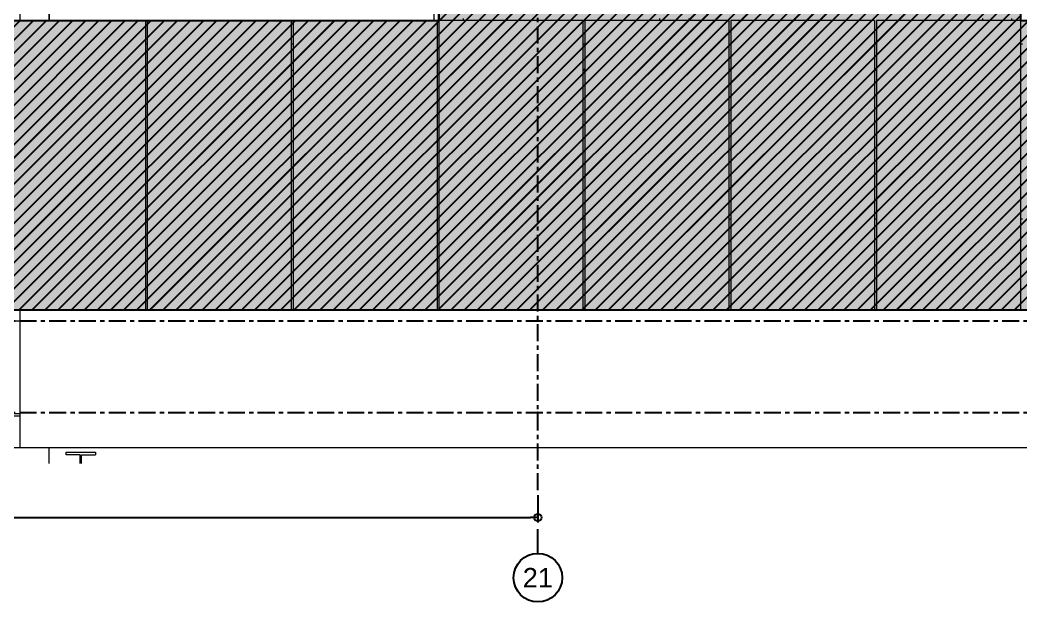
# Model space of a CAD drawing. Header units: millimetres. Extents: x 3774 to 718460, y -768339 to 192544.
# Drawn here: x 355364 to 365658, y -766904 to -760919 of the extents above; entities that cross this region are included whole.
import ezdxf
from ezdxf.enums import TextEntityAlignment as Align

# ---------------------------------------------------------------- set-up
doc = ezdxf.new("R2010")
doc.units = ezdxf.units.MM
doc.linetypes.add('TA_GL_000.70000', pattern=[1.925, 0.7, -0.175, 0.175, -0.175, 0.7])
doc.linetypes.add('XKITLINE00', pattern=[0])
for name, color, linetype in [('000 - 0_SYM_DWG_GRID-BUBBLE_MAIN_COLOR_1', 7, 'Continuous'), ('000 - 0_SYM_DWG_GRIDLINE_MAIN_COLOR_1', 7, 'Continuous'), ('000 - 0_SYM_DWG_GRIDLINE_MAIN_COLOR_251', 7, 'Continuous'), ('000 - CONCRETE_COL_HATCH_', 7, 'Continuous')]:
    doc.layers.add(name, color=color, linetype=linetype)
doc.layers.add('Part', color=7, linetype='Continuous', lineweight=0)
doc.styles.add('ARIAL', font='arial.ttf')
doc.styles.add('FAMELINE_FOR_CKST', font='arial.ttf')
doc.styles.add('TA', font='', dxfattribs={"height": 4.5})
doc.styles.get('TA').set_extended_font_data('Cordia New')
doc.dimstyles.new('FAMELINE-CKST_C-C', dxfattribs={"dimtxt": 0.3, "dimasz": 0.15, "dimexe": 0.1, "dimexo": 0.1, "dimgap": 0.05, "dimtad": 1, "dimzin": 0, "dimdsep": 46, "dimtxsty": 'FAMELINE_FOR_CKST', "dimblk": 'ORIGIN', "dimblk1": 'ORIGIN', "dimblk2": 'ORIGIN', "dimsah": 1, "dimcen": 0.1, "dimdle": 0.1, "dimclrd": 7, "dimclre": 7, "dimclrt": 7, "dimadec": 0, "dimazin": 0, "dimtfac": 1, "dimtix": 1, "dimtmove": 2, "dimatfit": 3, "dimfxl": 1, "dimtolj": 1, "dimtzin": 0, "dimlwd": -1, "dimlwe": -1, "dimarcsym": 0})

# ---------------------------------------------------------------- blocks, each defined once
blk = doc.blocks.new('*U7974')
at = {"layer": '000 - 0_SYM_DWG_GRIDLINE_MAIN_COLOR_1', "color": 7}
blk.add_line((29, 0), (24, 0), dxfattribs=at)
blk.add_circle((34, 0), 5, dxfattribs=at)
at = {"layer": '000 - 0_SYM_DWG_GRIDLINE_MAIN_COLOR_251', "color": 7, "linetype": 'ByBlock', "ltscale": 5}
blk.add_line((16, 0), (-354.34, 0), dxfattribs=at)
at = {"layer": '000 - 0_SYM_DWG_GRIDLINE_MAIN_COLOR_251', "color": 7}
blk.add_point((0, 0), dxfattribs=at)
at = {"color": 7, "style": 'TA', "flags": 1}
blk.add_attdef('LOCATION', (6, -6), '', height=4.5, rotation=270, dxfattribs=at)
at = {"layer": '000 - 0_SYM_DWG_GRID-BUBBLE_MAIN_COLOR_1', "color": 7, "style": 'ARIAL'}
blk.add_attdef('GRID-HEAD', text='', height=4, rotation=90, dxfattribs=at).set_placement((34, 0), align=Align.MIDDLE_CENTER)
blk = doc.blocks.new('*U5902')
at = {"layer": '000 - 0_SYM_DWG_GRIDLINE_MAIN_COLOR_251', "color": 7, "linetype": 'ByBlock', "ltscale": 5}
blk.add_line((10, 0), (-759, 0), dxfattribs=at)
at = {"color": 7, "style": 'TA', "flags": 1}
blk.add_attdef('LOCATION', (6, -6), '', height=4.5, rotation=270, dxfattribs=at)
blk = doc.blocks.new('_Origin')
at = {"color": 7, "linetype": 'ByBlock', "lineweight": -2}
blk.add_line((0, 0), (-1, 0), dxfattribs=at)
blk.add_circle((0, 0), 0.5, dxfattribs=at)
blk = doc.blocks.new('*D8516')
at = {"color": 7, "transparency": 16777216}
for p, q in [((-11400, 100660), (-11400, 100379)), ((0, 100660), (0, 100379)), ((-11325, 100429), (-75, 100429))]:
    blk.add_line(p, q, dxfattribs=at)
at = {"layer": 'Defpoints', "color": 7, "transparency": 16777216}
for p in [(-11400, 100710), (0, 100710), (0, 100429)]:
    blk.add_point(p, dxfattribs=at)
at = {"color": 7, "transparency": 16777216, "xscale": 75, "yscale": 75, "zscale": 75, "rotation": 180}
blk.add_blockref('_Origin', (-11400, 100429), dxfattribs=at)
at = {"color": 7, "transparency": 16777216, "xscale": 75, "yscale": 75, "zscale": 75}
blk.add_blockref('_Origin', (0, 100429), dxfattribs=at)
at = {"color": 7, "transparency": 16777216, "insert": (-5700, 100530), "char_height": 150, "attachment_point": 5, "style": 'FAMELINE_FOR_CKST'}
blk.add_mtext('\\A1;11400', dxfattribs=at)
blk = doc.blocks.new('*A6163498')
at = {"layer": 'Part', "color": 7, "linetype": 'XKITLINE00', "lineweight": 0}
for p, q in [((2327.969525, -157.253462), (2328.969518, -157.253462)), ((2327.969525, -167.653462), (2331.369513, -167.653462))]:
    blk.add_line(p, q, dxfattribs=at)
blk = doc.blocks.new('*A6173499')
at = {"layer": 'Part', "color": 7, "linetype": 'XKITLINE00', "lineweight": 0}
for p, q in [((2280.409525, -166.453462), (2280.409525, -164.853462)), ((2280.409525, -164.853462), (2285.169525, -164.853462)), ((2280.409525, -165.077462), (2285.169525, -165.077462)), ((2327.969525, -164.853462), (2328.969526, -164.853462)), ((2328.969526, -165.077462), (2327.969525, -165.077462))]:
    blk.add_line(p, q, dxfattribs=at)
blk = doc.blocks.new('*A13084190')
at = {"layer": 'Part', "color": 7, "linetype": 'XKITLINE00', "lineweight": 0}
for p, q in [((2331.369501, -167.653462), (2425.769547, -167.653462)), ((2331.369518, -168.988744), (2331.369518, -167.653462))]:
    blk.add_line(p, q, dxfattribs=at)
blk = doc.blocks.new('*A13094191')
at = {"layer": 'Part', "color": 7, "linetype": 'XKITLINE00', "lineweight": 0}
for p, q in [((2339.279433, -148.853462), (2339.439433, -148.853462)), ((2351.279433, -148.853462), (2351.439433, -148.853462)), ((2375.275963, -148.853462), (2375.435963, -148.853462)), ((2387.275963, -148.853462), (2387.435963, -148.853462)), ((2399.275963, -148.853462), (2399.435963, -148.853462)), ((2411.275963, -148.853462), (2411.439458, -148.853462)), ((2328.969526, -167.653462), (2328.969526, -156.373462))]:
    blk.add_line(p, q, dxfattribs=at)
blk = doc.blocks.new('*A13104192')
at = {"layer": 'Part', "color": 7, "linetype": 'XKITLINE00', "lineweight": 0}
for p, q in [((2375.275963, -136.613462), (2375.435963, -136.613462)), ((2387.275963, -136.613462), (2387.435963, -136.613462))]:
    blk.add_line(p, q, dxfattribs=at)
blk = doc.blocks.new('*A13194201')
at = {"layer": 'Part', "color": 7, "linetype": 'XKITLINE00', "lineweight": 0}
for p, q in [((2411.275963, -132.533462), (2399.435963, -132.533462)), ((2399.435963, -132.533462), (2399.435963, -156.373462)), ((2411.275963, -132.533462), (2411.275963, -156.373462)), ((2411.275963, -156.373462), (2399.435963, -156.373462))]:
    blk.add_line(p, q, dxfattribs=at)
blk = doc.blocks.new('*A13204202')
at = {"layer": 'Part', "color": 7, "linetype": 'XKITLINE00', "lineweight": 0}
for p, q in [((2399.275963, -132.533462), (2387.435963, -132.533462)), ((2387.435963, -132.533462), (2387.435963, -156.373462)), ((2399.275963, -132.533462), (2399.275963, -156.373462)), ((2399.275963, -156.373462), (2387.435963, -156.373462))]:
    blk.add_line(p, q, dxfattribs=at)
blk = doc.blocks.new('*A13214203')
at = {"layer": 'Part', "color": 7, "linetype": 'XKITLINE00', "lineweight": 0}
for p, q in [((2375.275963, -132.533462), (2363.435963, -132.533462)), ((2363.435963, -132.533462), (2363.435963, -156.373462)), ((2375.275963, -132.533462), (2375.275963, -156.373462)), ((2375.275963, -156.373462), (2363.435963, -156.373462))]:
    blk.add_line(p, q, dxfattribs=at)
blk = doc.blocks.new('*A13224204')
at = {"layer": 'Part', "color": 7, "linetype": 'XKITLINE00', "lineweight": 0}
for p, q in [((2387.275963, -132.533462), (2375.435963, -132.533462)), ((2375.435963, -132.533462), (2375.435963, -156.373462)), ((2387.275963, -132.533462), (2387.275963, -156.373462)), ((2387.275963, -156.373462), (2375.435963, -156.373462))]:
    blk.add_line(p, q, dxfattribs=at)
blk = doc.blocks.new('*A13244206')
at = {"layer": 'Part', "color": 7, "linetype": 'XKITLINE00', "lineweight": 0}
for p, q in [((2375.275963, -105.653462), (2375.435963, -105.653462)), ((2387.275963, -105.653462), (2387.435963, -105.653462)), ((2375.275963, -136.533462), (2375.435963, -136.533462)), ((2387.275963, -136.533462), (2387.435963, -136.533462))]:
    blk.add_line(p, q, dxfattribs=at)
blk = doc.blocks.new('*A13274209')
at = {"layer": 'Part', "color": 7, "linetype": 'XKITLINE00', "lineweight": 0}
for p, q in [((2375.275963, -130.453462), (2375.435963, -130.453462)), ((2387.275963, -130.453462), (2387.435963, -130.453462)), ((2399.275963, -130.453462), (2399.435963, -130.453462)), ((2365.449523, -132.533462), (2365.449523, -132.373462)), ((2408.169525, -132.533462), (2408.169525, -132.373462)), ((2375.275963, -134.453462), (2375.435963, -134.453462)), ((2387.275963, -134.453462), (2387.435963, -134.453462)), ((2399.275963, -134.453462), (2399.435963, -134.453462))]:
    blk.add_line(p, q, dxfattribs=at)
blk = doc.blocks.new('*A13914273')
at = {"layer": 'Part', "color": 7, "linetype": 'XKITLINE00', "lineweight": 0}
for p, q in [((2351.279433, -132.533462), (2339.439433, -132.533462)), ((2339.439433, -132.533462), (2339.439433, -156.373462)), ((2351.279433, -132.533462), (2351.279433, -156.373462)), ((2351.279433, -156.373462), (2339.439433, -156.373462))]:
    blk.add_line(p, q, dxfattribs=at)
blk = doc.blocks.new('*A13924274')
at = {"layer": 'Part', "color": 7, "linetype": 'XKITLINE00', "lineweight": 0}
for p, q in [((2363.279433, -132.533462), (2351.439433, -132.533462)), ((2351.439433, -132.533462), (2351.439433, -156.373462)), ((2363.279433, -132.533462), (2363.279433, -156.373462)), ((2363.279433, -156.373462), (2351.439433, -156.373462))]:
    blk.add_line(p, q, dxfattribs=at)
blk = doc.blocks.new('*A13934275')
at = {"layer": 'Part', "color": 7, "linetype": 'XKITLINE00', "lineweight": 0}
for p, q in [((2339.279433, -132.533462), (2327.439433, -132.533462)), ((2327.439433, -132.533462), (2327.439433, -156.373462)), ((2339.279433, -132.533462), (2339.279433, -156.373462)), ((2339.279433, -156.373462), (2327.439433, -156.373462))]:
    blk.add_line(p, q, dxfattribs=at)
blk = doc.blocks.new('*A13944276')
at = {"layer": 'Part', "color": 7, "linetype": 'XKITLINE00', "lineweight": 0}
for p, q in [((2363.049523, -132.533462), (2363.049523, -124.453462)), ((2363.049523, -124.453462), (2363.435963, -124.453462)), ((2365.449523, -132.533462), (2365.449523, -132.373462)), ((2363.279433, -148.853462), (2363.435963, -148.853462))]:
    blk.add_line(p, q, dxfattribs=at)
blk = doc.blocks.new('*A13954277')
at = {"layer": 'Part', "color": 7, "linetype": 'XKITLINE00', "lineweight": 0}
for p, q in [((2328.969518, -132.533462), (2328.969518, -124.453462)), ((2328.969518, -124.453462), (2331.369518, -124.453462)), ((2331.369518, -132.533462), (2331.369518, -124.453462))]:
    blk.add_line(p, q, dxfattribs=at)
blk = doc.blocks.new('*A15044386')
at = {"layer": 'Part', "color": 7, "linetype": 'XKITLINE00', "lineweight": 0}
for p, q in [((2332.769525, -168.277462), (2332.769525, -168.053462)), ((2332.769525, -168.053462), (2335.169525, -168.053462)), ((2333.905525, -168.277462), (2332.769525, -168.277462)), ((2333.905525, -168.988744), (2333.905525, -168.277462)), ((2334.033525, -168.277462), (2335.169525, -168.277462)), ((2334.033525, -168.988744), (2334.033525, -168.277462)), ((2335.169525, -168.053462), (2335.169525, -168.277462))]:
    blk.add_line(p, q, dxfattribs=at)
blk = doc.blocks.new('*A15054387')
at = {"layer": 'Part', "color": 7, "linetype": 'XKITLINE00', "lineweight": 0}
blk.add_line((2351.279433, -136.613462), (2351.439433, -136.613462), dxfattribs=at)
blk = doc.blocks.new('*A15064388')
at = {"layer": 'Part', "color": 7, "linetype": 'XKITLINE00', "lineweight": 0}
blk.add_line((2339.279433, -136.613462), (2339.439433, -136.613462), dxfattribs=at)
blk = doc.blocks.new('*A15184400')
at = {"layer": 'Part', "color": 7, "linetype": 'XKITLINE00', "lineweight": 0}
for p, q in [((2363.049523, -130.453462), (2331.369518, -130.453462)), ((2331.369518, -130.453462), (2331.369518, -132.533462)), ((2363.049523, -132.533462), (2363.049523, -130.453462)), ((2339.279433, -134.453462), (2339.439433, -134.453462)), ((2351.279433, -134.453462), (2351.439433, -134.453462))]:
    blk.add_line(p, q, dxfattribs=at)
blk = doc.blocks.new('*A17094591')
at = {"layer": 'Part', "color": 7, "linetype": 'XKITLINE00', "lineweight": 0}
for p, q in [((2399.275963, -105.653462), (2399.435963, -105.653462)), ((2399.275963, -136.533462), (2399.435963, -136.533462))]:
    blk.add_line(p, q, dxfattribs=at)
blk = doc.blocks.new('*A17144596')
at = {"layer": 'Part', "color": 7, "linetype": 'XKITLINE00', "lineweight": 0}
for p, q in [((2408.169525, -132.533462), (2408.169525, -132.373462)), ((2410.569525, -132.533462), (2410.569525, -132.373462))]:
    blk.add_line(p, q, dxfattribs=at)
blk = doc.blocks.new('*A17154597')
at = {"layer": 'Part', "color": 7, "linetype": 'XKITLINE00', "lineweight": 0}
for p, q in [((2381.609525, -132.533462), (2381.609525, -132.373462)), ((2384.009525, -132.533462), (2384.009525, -132.373462))]:
    blk.add_line(p, q, dxfattribs=at)
blk = doc.blocks.new('*A17184600')
at = {"layer": 'Part', "color": 7, "linetype": 'XKITLINE00', "lineweight": 0}
for p, q in [((2411.275963, -130.453462), (2423.369549, -130.453462)), ((2423.369549, -132.533462), (2423.369549, -130.453462)), ((2410.569525, -132.533462), (2410.569525, -132.373462)), ((2411.275963, -134.453462), (2411.439458, -134.453462)), ((2419.231458, -134.453462), (2419.391458, -134.453462))]:
    blk.add_line(p, q, dxfattribs=at)
blk = doc.blocks.new('*A17584640')
at = {"layer": 'Part', "color": 7, "linetype": 'XKITLINE00', "lineweight": 0}
blk.add_line((2399.275963, -136.613462), (2399.435963, -136.613462), dxfattribs=at)
blk = doc.blocks.new('W-1-PP19-SE-ENT3_20260407-111149_PP19_ENT3_SE_ELE3')
at = {"color": 7, "lineweight": 0, "xscale": 125, "yscale": 125, "zscale": 125}
for name in ['*A13214203', '*A13224204', '*A13204202', '*A13194201', '*A13244206', '*A17094591', '*A13954277', '*A13944276', '*A15184400', '*A13274209', '*A17184600', '*A13934275', '*A13914273', '*A13924274', '*A17154597', '*A17144596', '*A15064388', '*A15054387', '*A13104192', '*A17584640', '*A13094191', '*A6163498', '*A6173499', '*A13084190', '*A15044386']:
    blk.add_blockref(name, (-296446.190625, 122106.68275), dxfattribs=at)
blk = doc.blocks.new('A$Cc95a8f7c')
at = {"layer": '000 - CONCRETE_COL_HATCH_', "transparency": 33554585}
h = blk.add_hatch(dxfattribs=at)
h.set_pattern_fill('AR-CONC', scale=2.5)
h.paths.add_polyline_path([(-9706.691625, -12559.999625), (-14206.257875, -12559.999625), (-14206.257875, -15540), (-24.997375, -15540), (-24.997375, -12559.999625), (-3726.691625, -12559.999625), (-3726.691625, 300), (-9706.691625, 300)])
h = blk.add_hatch(dxfattribs=at)
h.set_pattern_fill('ANSI31', scale=30)
h.paths.add_polyline_path([(-3726.691625, -12559.999625), (-24.997375, -12559.999625), (-24.997375, -15540), (-14206.257875, -15540), (-14206.257875, -12559.999625), (-9706.691625, -12559.999625), (-9706.691625, 300), (-3726.691625, 300)])
at = {"layer": '000 - CONCRETE_COL_HATCH_', "color": 7}
blk.add_lwpolyline([(-3726.691625, -12559.999625), (-24.997375, -12559.999625), (-24.997375, -15540), (-14206.257875, -15540), (-14206.257875, -12559.999625), (-9706.691625, -12559.999625), (-9706.691625, 300), (-3726.691625, 300)], close=True, dxfattribs=at)
blk.add_lwpolyline([(-3726.691625, -12559.999625), (-24.997375, -12559.999625), (-24.997375, -15540), (-14206.257875, -15540), (-14206.257875, -12559.999625), (-9706.691625, -12559.999625), (-9706.691625, 300), (-3726.691625, 300)], close=True, dxfattribs=at)
blk.add_lwpolyline([(-3726.691625, -12559.999625), (-24.997375, -12559.999625), (-24.997375, -15540), (-14206.257875, -15540), (-14206.257875, -12559.999625), (-9706.691625, -12559.999625), (-9706.691625, 300), (-3726.691625, 300)], close=True, dxfattribs=at)
blk.add_lwpolyline([(-3726.691625, -12559.999625), (-24.997375, -12559.999625), (-24.997375, -15540), (-14206.257875, -15540), (-14206.257875, -12559.999625), (-9706.691625, -12559.999625), (-9706.691625, 300), (-3726.691625, 300)], close=True, dxfattribs=at)
blk = doc.blocks.new('W-1-PP19-SE-ENT3_20260407-141310_PP19_ENT3_PRECAST_HATCH')
at = {"color": 7}
blk.add_blockref('A$Cc95a8f7c', (-46357, 85503), dxfattribs=at)
blk = doc.blocks.new('W-1-PP19-SE-ENT3_20260407-141433PP19_ENT3_PRECAST_HATCH')
at = {"color": 7}
blk.add_blockref('W-1-PP19-SE-ENT3_20260407-141310_PP19_ENT3_PRECAST_HATCH', (55047, 32597), dxfattribs=at)
blk = doc.blocks.new('W-1-PP19-SE-ENT3_20260407-104913_PP19_ENT3_ELE1_DIMS_1')
at = {"layer": '000 - 0_SYM_DWG_GRIDLINE_MAIN_COLOR_251', "color": 7, "linetype": 'TA_GL_000.70000', "xscale": 50.00000000000007, "yscale": 50.00000000000007, "zscale": 50.00000000000007, "rotation": 270}
blk.add_blockref('*U7974', (0, 101510), dxfattribs=at).add_auto_attribs({'GRID-HEAD': '21'})
at = {"layer": '000 - 0_SYM_DWG_GRIDLINE_MAIN_COLOR_251', "color": 7, "linetype": 'TA_GL_000.70000', "xscale": 50.00000000000003, "yscale": 50.00000000000003, "zscale": 50.00000000000003, "rotation": 180}
for p in [(-27800, 102450), (-27800, 101510)]:
    blk.add_blockref('*U5902', p, dxfattribs=at)
at = {"color": 7}
dim = blk.add_linear_dim(base=(0, 100428.8), p1=(-11400, 100710), p2=(0, 100710), angle=180, dimstyle='FAMELINE-CKST_C-C', override={"dimscale": 500, "dimdec": 0, "dimlfac": 1, "dimclrd": 7, "dimclre": 7, "dimclrt": 7}, dxfattribs=at)
dim.commit()
dim.dimension.update_dxf_attribs({"geometry": '*D8516', "text_midpoint": (-5700, 100530.3)})

msp = doc.modelspace()

# ---------------------------------------------------------------- block references
at = {"color": 7}
msp.add_blockref('W-1-PP19-SE-ENT3_20260407-111149_PP19_ENT3_SE_ELE3', (360689.371, -866463.718), dxfattribs=at)

# ---------------------------------------------------------------- next in the draw order: block references
for name, p in [('W-1-PP19-SE-ENT3_20260407-104913_PP19_ENT3_ELE1_DIMS_1', (360689.371, -866463.718)), ('W-1-PP19-SE-ENT3_20260407-141310_PP19_ENT3_PRECAST_HATCH', (415736.722, -833866.64)), ('W-1-PP19-SE-ENT3_20260407-141433PP19_ENT3_PRECAST_HATCH', (360689.371, -866463.718))]:
    msp.add_blockref(name, p, dxfattribs=at)

doc.saveas('drawing.dxf')
